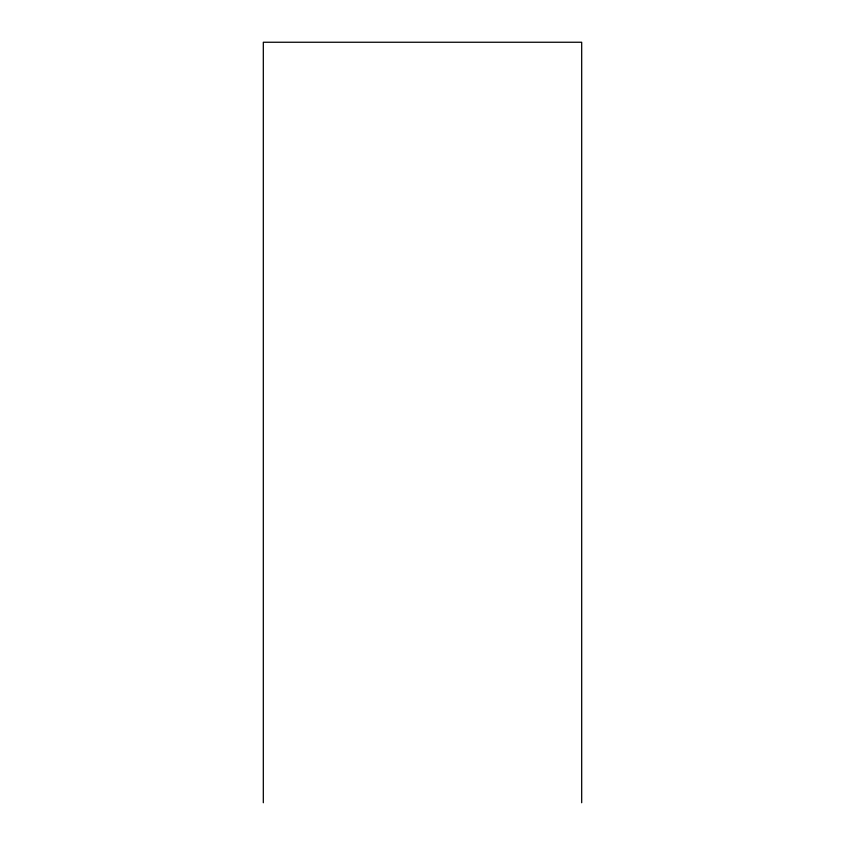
<?xml version="1.0" encoding="UTF-8"?>
<svg xmlns="http://www.w3.org/2000/svg" width="845" height="845" viewBox="0 0 845 845"><rect width="100%" height="100%" fill="white"/><g stroke="black" fill="none" stroke-linecap="round" stroke-linejoin="round"><path stroke-width="1.27" d="M581.687 802.75L581.687 42.25L263.313 42.25L263.313 802.75"/></g></svg>
